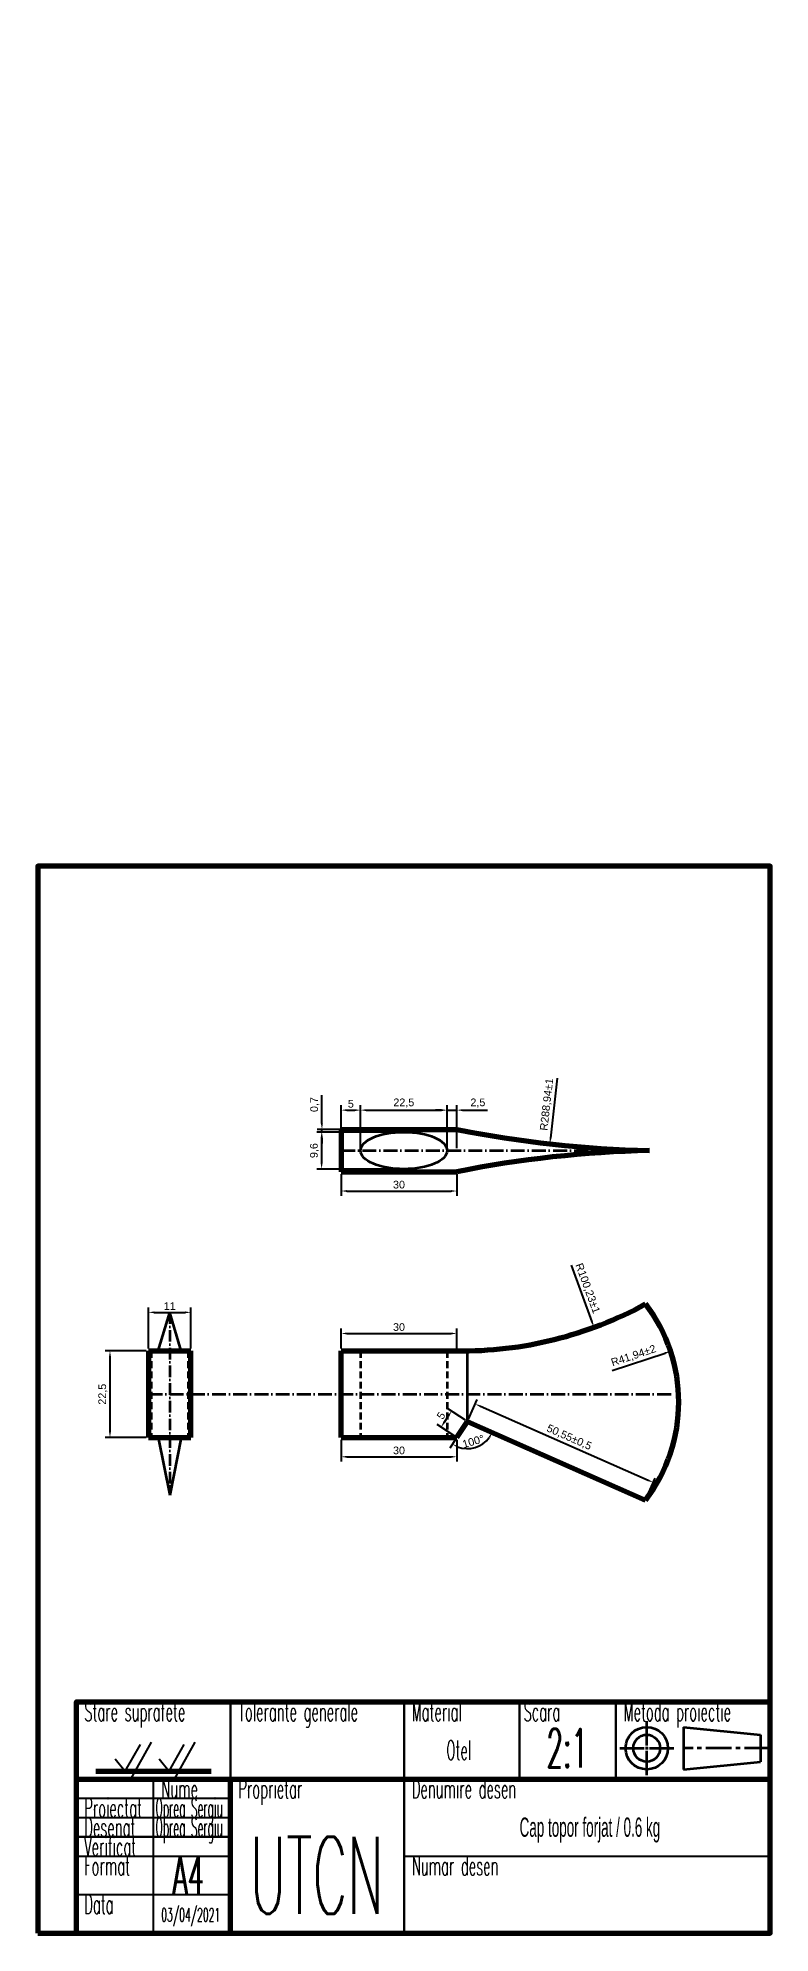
# Model space of a CAD drawing. Header units: millimetres. Extents: x 10 to 200, y 10 to 502.
import ezdxf

# ---------------------------------------------------------------- set-up
doc = ezdxf.new("R2010")
doc.units = ezdxf.units.MM
for name, pattern in [('ACAD_ISO10W100', [18, 12, -3, 0, -3]), ('CENTER2', [28.575, 19.05, -3.175, 3.175, -3.175]), ('DASHEDX2', [38.1, 25.4, -12.7])]:
    doc.linetypes.add(name, pattern=pattern)
doc.styles.get("Standard").update_dxf_attribs({"font": 'arial.ttf'})
doc.styles.add('style1', font='simplex.shx')
doc.dimstyles.new('ISO-25', dxfattribs={"dimtxt": 2.5, "dimasz": 2.5, "dimexe": 1.25, "dimexo": 0.625, "dimtad": 1, "dimtxsty": 'Standard', "dimcen": 2.5, "dimadec": 0, "dimazin": 0, "dimtfac": 1, "dimtmove": 0, "dimatfit": 3, "dimfxl": 1, "dimarcsym": 0})

# ---------------------------------------------------------------- blocks, each defined once
blk = doc.blocks.new('Bifa')
blk.add_line((41.52, 50), (46.89, 59.6))
blk.add_lwpolyline([(43.96, 58.95), (40, 52), (37.53, 55.15)])
blk = doc.blocks.new('*U2')
at = {"color": 0, "linetype": 'CENTER2', "lineweight": 35, "transparency": 16777216}
for p, q in [((0, 0.7), (0, 7)), ((-7, 0), (-0.7, 0)), ((0.7, 0), (7, 0)), ((0, -7), (0, -0.7))]:
    blk.add_line(p, q, dxfattribs=at)
at = {"color": 0, "linetype": 'Continuous', "lineweight": 35, "transparency": 16777216}
for p, q in [((-0.35, 0), (0.35, 0)), ((0, -0.35), (0, 0.35))]:
    blk.add_line(p, q, dxfattribs=at)
blk = doc.blocks.new('*U3')
at = {"color": 0, "linetype": 'CENTER2', "lineweight": 35, "ltscale": 0.35, "transparency": 16777216}
blk.add_line((12.5, 0), (-10, 0), dxfattribs=at)
blk = doc.blocks.new('*D6')
at = {"color": 0, "lineweight": -2, "transparency": 16777216}
for p, q in [((88.7, 161.77), (88.7, 166.92)), ((90.2, 165.67), (117.2, 165.67)), ((118.7, 161.77), (118.7, 166.92))]:
    blk.add_line(p, q, dxfattribs=at)
at = {"color": 0, "lineweight": 35, "transparency": 16777216}
for points in [[(90.2, 165.92), (90.2, 165.42), (88.7, 165.67)], [(117.2, 165.92), (117.2, 165.42), (118.7, 165.67)]]:
    blk.add_solid(points, dxfattribs=at)
at = {"layer": 'Defpoints', "color": 0, "lineweight": 35, "transparency": 16777216}
for p in [(118.7, 165.67), (88.7, 161.15), (118.7, 161.15)]:
    blk.add_point(p, dxfattribs=at)
at = {"color": 0, "lineweight": 25, "transparency": 16777216, "insert": (103.7, 167.32), "char_height": 2, "attachment_point": 5}
blk.add_mtext('30', dxfattribs=at)
blk = doc.blocks.new('*U8')
at = {"color": 0, "linetype": 'ACAD_ISO10W100', "lineweight": 35, "ltscale": 0.3, "transparency": 16777216}
blk.add_line((-65, 0), (71.31, 0), dxfattribs=at)
blk = doc.blocks.new('*U15')
at = {"color": 0, "linetype": 'ACAD_ISO10W100', "lineweight": 35, "ltscale": 0.25, "transparency": 16777216}
blk.add_line((0, 21.25), (0, -26.25), dxfattribs=at)
blk = doc.blocks.new('*U16')
at = {"color": 0, "linetype": 'ACAD_ISO10W100', "lineweight": 35, "ltscale": 0.3, "transparency": 16777216}
blk.add_line((-15, 0), (64.81, 0), dxfattribs=at)
blk = doc.blocks.new('*D19')
at = {"color": 0, "lineweight": -2, "transparency": 16777216}
for p, q in [((88.7, 207.03), (88.7, 201.4)), ((118.7, 207.03), (118.7, 201.4)), ((90.2, 202.65), (117.2, 202.65))]:
    blk.add_line(p, q, dxfattribs=at)
at = {"color": 0, "lineweight": 35, "transparency": 16777216}
for points in [[(90.2, 202.9), (90.2, 202.4), (88.7, 202.65)], [(117.2, 202.9), (117.2, 202.4), (118.7, 202.65)]]:
    blk.add_solid(points, dxfattribs=at)
at = {"layer": 'Defpoints', "color": 0, "lineweight": 35, "transparency": 16777216}
for p in [(88.7, 207.65), (118.7, 207.65), (118.7, 202.65)]:
    blk.add_point(p, dxfattribs=at)
at = {"color": 0, "lineweight": 25, "transparency": 16777216, "insert": (103.7, 204.3), "char_height": 2, "attachment_point": 5}
blk.add_mtext('30', dxfattribs=at)
blk = doc.blocks.new('*D20')
at = {"color": 0, "lineweight": -2, "transparency": 16777216}
for p, q in [((83.7, 220.15), (83.7, 227.54)), ((104.33, 218.65), (82.45, 218.65)), ((104.33, 217.95), (82.45, 217.95)), ((83.7, 217.95), (83.7, 218.65)), ((83.7, 216.45), (83.7, 214.95))]:
    blk.add_line(p, q, dxfattribs=at)
at = {"color": 0, "lineweight": 35, "transparency": 16777216}
for points in [[(83.45, 220.15), (83.95, 220.15), (83.7, 218.65)], [(83.45, 216.45), (83.95, 216.45), (83.7, 217.95)]]:
    blk.add_solid(points, dxfattribs=at)
at = {"layer": 'Defpoints', "color": 0, "lineweight": 35, "transparency": 16777216}
for p in [(83.7, 217.95), (104.95, 218.65), (104.95, 217.95)]:
    blk.add_point(p, dxfattribs=at)
at = {"color": 0, "lineweight": 25, "transparency": 16777216, "insert": (81.87, 225.1), "char_height": 2, "attachment_point": 5, "rotation": 90}
blk.add_mtext('0,7', dxfattribs=at)
blk = doc.blocks.new('*D21')
at = {"color": 0, "lineweight": -2, "transparency": 16777216}
for p, q in [((88.7, 213.78), (88.7, 224.9)), ((90.2, 223.65), (92.2, 223.65)), ((93.7, 213.78), (93.7, 224.9))]:
    blk.add_line(p, q, dxfattribs=at)
at = {"color": 0, "lineweight": 35, "transparency": 16777216}
for points in [[(90.2, 223.9), (90.2, 223.4), (88.7, 223.65)], [(92.2, 223.9), (92.2, 223.4), (93.7, 223.65)]]:
    blk.add_solid(points, dxfattribs=at)
at = {"layer": 'Defpoints', "color": 0, "lineweight": 35, "transparency": 16777216}
for p in [(93.7, 223.65), (88.7, 213.15), (93.7, 213.15)]:
    blk.add_point(p, dxfattribs=at)
at = {"color": 0, "lineweight": 25, "transparency": 16777216, "insert": (91.2, 225.29), "char_height": 2, "attachment_point": 5}
blk.add_mtext('5', dxfattribs=at)
blk = doc.blocks.new('*D22')
at = {"color": 0, "lineweight": -2, "transparency": 16777216}
for p, q in [((114.7, 223.65), (113.2, 223.65)), ((116.2, 213.78), (116.2, 224.9)), ((116.2, 223.65), (118.7, 223.65)), ((118.7, 213.78), (118.7, 224.9)), ((120.2, 223.65), (126.64, 223.65))]:
    blk.add_line(p, q, dxfattribs=at)
at = {"color": 0, "lineweight": 35, "transparency": 16777216}
for points in [[(114.7, 223.9), (114.7, 223.4), (116.2, 223.65)], [(120.2, 223.9), (120.2, 223.4), (118.7, 223.65)]]:
    blk.add_solid(points, dxfattribs=at)
at = {"layer": 'Defpoints', "color": 0, "lineweight": 35, "transparency": 16777216}
for p in [(118.7, 223.65), (116.2, 213.15), (118.7, 213.15)]:
    blk.add_point(p, dxfattribs=at)
at = {"color": 0, "lineweight": 25, "transparency": 16777216, "insert": (124.17, 225.48), "char_height": 2, "attachment_point": 5}
blk.add_mtext('2,5', dxfattribs=at)
blk = doc.blocks.new('*D23')
at = {"color": 0, "lineweight": -2, "transparency": 16777216}
for p, q in [((38.08, 161.15), (27.45, 161.15)), ((28.7, 159.65), (28.7, 140.15)), ((38.08, 138.65), (27.45, 138.65))]:
    blk.add_line(p, q, dxfattribs=at)
at = {"color": 0, "lineweight": 35, "transparency": 16777216}
for points in [[(28.45, 159.65), (28.95, 159.65), (28.7, 161.15)], [(28.45, 140.15), (28.95, 140.15), (28.7, 138.65)]]:
    blk.add_solid(points, dxfattribs=at)
at = {"layer": 'Defpoints', "color": 0, "lineweight": 35, "transparency": 16777216}
for p in [(38.7, 161.15), (28.7, 138.65), (38.7, 138.65)]:
    blk.add_point(p, dxfattribs=at)
at = {"color": 0, "lineweight": 25, "transparency": 16777216, "insert": (26.87, 149.9), "char_height": 2, "attachment_point": 5, "rotation": 90}
blk.add_mtext('22,5', dxfattribs=at)
blk = doc.blocks.new('*D25')
at = {"color": 0, "lineweight": -2, "transparency": 16777216}
for p, q in [((38.7, 161.77), (38.7, 172.4)), ((49.7, 161.77), (49.7, 172.4)), ((40.2, 171.15), (48.2, 171.15))]:
    blk.add_line(p, q, dxfattribs=at)
at = {"color": 0, "lineweight": 35, "transparency": 16777216}
for points in [[(40.2, 171.4), (40.2, 170.9), (38.7, 171.15)], [(48.2, 171.4), (48.2, 170.9), (49.7, 171.15)]]:
    blk.add_solid(points, dxfattribs=at)
at = {"layer": 'Defpoints', "color": 0, "lineweight": 35, "transparency": 16777216}
for p in [(49.7, 171.15), (38.7, 161.15), (49.7, 161.15)]:
    blk.add_point(p, dxfattribs=at)
at = {"color": 0, "lineweight": 25, "transparency": 16777216, "insert": (44.2, 172.78), "char_height": 2, "attachment_point": 5}
blk.add_mtext('11', dxfattribs=at)
blk = doc.blocks.new('*D26')
at = {"color": 0, "lineweight": -2, "transparency": 16777216}
for p, q in [((104.33, 217.95), (82.37, 217.95)), ((83.62, 216.45), (83.62, 209.85)), ((104.33, 208.35), (82.37, 208.35))]:
    blk.add_line(p, q, dxfattribs=at)
at = {"color": 0, "lineweight": 35, "transparency": 16777216}
for points in [[(83.37, 216.45), (83.87, 216.45), (83.62, 217.95)], [(83.37, 209.85), (83.87, 209.85), (83.62, 208.35)]]:
    blk.add_solid(points, dxfattribs=at)
at = {"layer": 'Defpoints', "color": 0, "lineweight": 35, "transparency": 16777216}
for p in [(104.95, 217.95), (83.62, 208.35), (104.95, 208.35)]:
    blk.add_point(p, dxfattribs=at)
at = {"color": 0, "lineweight": 25, "transparency": 16777216, "insert": (81.79, 213.15), "char_height": 2, "attachment_point": 5, "rotation": 90}
blk.add_mtext('9,6', dxfattribs=at)
blk = doc.blocks.new('*D27')
at = {"color": 0, "lineweight": -2, "transparency": 16777216}
for p, q in [((93.7, 213.78), (93.7, 224.9)), ((95.2, 223.65), (114.7, 223.65)), ((116.2, 213.78), (116.2, 224.9))]:
    blk.add_line(p, q, dxfattribs=at)
at = {"color": 0, "lineweight": 35, "transparency": 16777216}
for points in [[(95.2, 223.9), (95.2, 223.4), (93.7, 223.65)], [(114.7, 223.9), (114.7, 223.4), (116.2, 223.65)]]:
    blk.add_solid(points, dxfattribs=at)
at = {"layer": 'Defpoints', "color": 0, "lineweight": 35, "transparency": 16777216}
for p in [(116.2, 223.65), (93.7, 213.15), (116.2, 213.15)]:
    blk.add_point(p, dxfattribs=at)
at = {"color": 0, "lineweight": 25, "transparency": 16777216, "insert": (104.95, 225.48), "char_height": 2, "attachment_point": 5}
blk.add_mtext('22,5', dxfattribs=at)
blk = doc.blocks.new('*D32')
at = {"color": 0, "lineweight": -2, "transparency": 16777216}
blk.add_line((118.36, 138.13), (116.89, 135.9), dxfattribs=at)
blk.add_arc((121.45, 142.82), 7.04, 248.8246, 323.9658, dxfattribs=at)
at = {"color": 0, "lineweight": 35, "transparency": 16777216}
for points in [[(126.93, 138.81), (127.36, 138.56), (127.89, 139.98)], [(118.8, 136.04), (119.02, 136.48), (117.58, 136.95)]]:
    blk.add_solid(points, dxfattribs=at)
at = {"layer": 'Defpoints', "color": 0, "lineweight": 35, "transparency": 16777216}
for p in [(121.45, 142.82), (121.45, 142.82), (118.7, 138.65), (121.43, 135.78), (167.7, 122.42)]:
    blk.add_point(p, dxfattribs=at)
at = {"color": 0, "lineweight": 25, "transparency": 16777216, "insert": (122.98, 137.65), "char_height": 2, "attachment_point": 5, "rotation": 16.3952}
blk.add_mtext('100°', dxfattribs=at)
blk = doc.blocks.new('*D33')
at = {"color": 0, "lineweight": -2, "transparency": 16777216}
for p, q in [((88.7, 138.02), (88.7, 132.4)), ((118.7, 138.02), (118.7, 132.4)), ((90.2, 133.65), (117.2, 133.65))]:
    blk.add_line(p, q, dxfattribs=at)
at = {"color": 0, "lineweight": 35, "transparency": 16777216}
for points in [[(90.2, 133.9), (90.2, 133.4), (88.7, 133.65)], [(117.2, 133.9), (117.2, 133.4), (118.7, 133.65)]]:
    blk.add_solid(points, dxfattribs=at)
at = {"layer": 'Defpoints', "color": 0, "lineweight": 35, "transparency": 16777216}
for p in [(88.7, 138.65), (118.7, 138.65), (118.7, 133.65)]:
    blk.add_point(p, dxfattribs=at)
at = {"color": 0, "lineweight": 25, "transparency": 16777216, "insert": (103.7, 135.3), "char_height": 2, "attachment_point": 5}
blk.add_mtext('30', dxfattribs=at)
blk = doc.blocks.new('*D34')
at = {"color": 0, "lineweight": -2, "transparency": 16777216}
for p, q in [((115.44, 142.6), (116.54, 144.27)), ((120.93, 143.17), (116.32, 146.21)), ((118.18, 138.99), (113.57, 142.03))]:
    blk.add_line(p, q, dxfattribs=at)
at = {"color": 0, "lineweight": 35, "transparency": 16777216}
for points in [[(115.23, 142.74), (115.65, 142.46), (114.61, 141.35)], [(116.33, 144.41), (116.75, 144.13), (117.36, 145.52)]]:
    blk.add_solid(points, dxfattribs=at)
at = {"layer": 'Defpoints', "color": 0, "lineweight": 35, "transparency": 16777216}
for p in [(117.36, 145.52), (121.45, 142.82), (118.7, 138.65)]:
    blk.add_point(p, dxfattribs=at)
at = {"color": 0, "lineweight": 25, "transparency": 16777216, "insert": (114.62, 144.34), "char_height": 2, "attachment_point": 5, "rotation": 56.5924}
blk.add_mtext('5', dxfattribs=at)
blk = doc.blocks.new('*D35')
at = {"color": 0, "lineweight": -2, "transparency": 16777216}
for p, q in [((121.71, 143.4), (123.96, 148.51)), ((124.83, 146.76), (168.33, 127.58)), ((167.95, 123), (170.21, 128.11))]:
    blk.add_line(p, q, dxfattribs=at)
at = {"color": 0, "lineweight": 35, "transparency": 16777216}
for points in [[(124.93, 146.99), (124.73, 146.54), (123.46, 147.37)], [(168.44, 127.8), (168.23, 127.35), (169.71, 126.97)]]:
    blk.add_solid(points, dxfattribs=at)
at = {"layer": 'Defpoints', "color": 0, "lineweight": 35, "transparency": 16777216}
for p in [(121.45, 142.82), (169.71, 126.97), (167.7, 122.42)]:
    blk.add_point(p, dxfattribs=at)
at = {"color": 0, "lineweight": 25, "transparency": 16777216, "insert": (147.83, 138.62), "char_height": 2, "attachment_point": 5, "rotation": 336.1979}
blk.add_mtext('50,55±0,5', dxfattribs=at)
blk = doc.blocks.new('*D36')
at = {"color": 0, "lineweight": -2, "transparency": 16777216}
blk.add_line((148.39, 183.38), (153.78, 168.67), dxfattribs=at)
at = {"color": 0, "lineweight": 35, "transparency": 16777216}
blk.add_solid([(154.02, 168.76), (153.55, 168.59), (154.3, 167.26)], dxfattribs=at)
at = {"layer": 'Defpoints', "color": 0, "lineweight": 35, "transparency": 16777216}
for p in [(119.81, 261.37), (154.3, 167.26)]:
    blk.add_point(p, dxfattribs=at)
at = {"color": 0, "lineweight": 25, "transparency": 16777216, "insert": (152.55, 177.36), "char_height": 2, "attachment_point": 5, "rotation": 290.1257}
blk.add_mtext('R100,23±1', dxfattribs=at)
blk = doc.blocks.new('*D37')
at = {"color": 0, "lineweight": -2, "transparency": 16777216}
blk.add_line((159.01, 156.03), (172.76, 160.58), dxfattribs=at)
at = {"color": 0, "lineweight": 35, "transparency": 16777216}
blk.add_solid([(172.68, 160.82), (172.84, 160.34), (174.18, 161.05)], dxfattribs=at)
at = {"layer": 'Defpoints', "color": 0, "lineweight": 35, "transparency": 16777216}
for p in [(174.18, 161.05), (134.37, 147.87)]:
    blk.add_point(p, dxfattribs=at)
at = {"color": 0, "lineweight": 25, "transparency": 16777216, "insert": (164.6, 159.8), "char_height": 2, "attachment_point": 5, "rotation": 18.3127}
blk.add_mtext('R41,94±2', dxfattribs=at)
blk = doc.blocks.new('*D38')
at = {"color": 0, "lineweight": -2, "transparency": 16777216}
blk.add_line((144.77, 231.95), (143.01, 216.38), dxfattribs=at)
at = {"color": 0, "lineweight": 35, "transparency": 16777216}
blk.add_solid([(142.77, 216.41), (143.26, 216.35), (142.85, 214.89)], dxfattribs=at)
at = {"layer": 'Defpoints', "color": 0, "lineweight": 35, "transparency": 16777216}
for p in [(175.17, 502.02), (142.85, 214.89)]:
    blk.add_point(p, dxfattribs=at)
at = {"color": 0, "lineweight": 25, "transparency": 16777216, "insert": (142.16, 225.12), "char_height": 2, "attachment_point": 5, "rotation": 83.5763}
blk.add_mtext('R288,94±1', dxfattribs=at)

msp = doc.modelspace()

# ---------------------------------------------------------------- linework, layer by layer
at = {"lineweight": 70}
for p, q in [((88.7, 218.65), (88.7, 207.65)), ((88.7, 218.65), (118.7, 218.65)), ((88.7, 207.65), (118.7, 207.65)), ((38.7, 161.15), (38.7, 138.65)), ((38.7, 161.15), (49.7, 161.15)), ((49.7, 138.65), (49.7, 161.15)), ((88.7, 138.65), (88.7, 161.15)), ((88.7, 161.15), (118.7, 161.15)), ((118.7, 138.65), (121.453, 142.824)), ((121.453, 142.824), (167.702, 122.424)), ((38.7, 138.65), (49.7, 138.65)), ((88.7, 138.65), (118.7, 138.65)), ((20, 50), (200, 50)), ((25, 52), (55, 52)), ((60, 10), (60, 50))]:
    msp.add_line(p, q, dxfattribs=at)
at = {"lineweight": 35}
for p, q in [((41.2, 161.15), (44.2, 171.15)), ((47.2, 161.15), (44.2, 171.15)), ((121.453, 142.824), (121.453, 161.157)), ((41.2, 138.65), (44.2, 123.65)), ((47.2, 138.65), (44.2, 123.65)), ((197.5, 61.5), (197.5, 54.5))]:
    msp.add_line(p, q, dxfattribs=at)
at = {"linetype": 'DASHEDX2', "lineweight": 35, "ltscale": 0.07}
for p, q in [((39.4, 161.15), (39.4, 138.65)), ((49, 161.15), (49, 138.65)), ((93.7, 161.15), (93.7, 138.65)), ((116.2, 161.15), (116.2, 138.65))]:
    msp.add_line(p, q, dxfattribs=at)
at = {"lineweight": 30}
for p, q in [((60, 50), (60, 70)), ((105, 10), (105, 70)), ((135, 50), (135, 70)), ((160, 50), (160, 70)), ((20, 35), (60, 35))]:
    msp.add_line(p, q, dxfattribs=at)
for p, q in [((40, 10), (40, 50)), ((20, 45), (60, 45)), ((20, 40), (60, 40)), ((20, 30), (60, 30)), ((105, 30), (200, 30)), ((20, 20), (60, 20))]:
    msp.add_line(p, q)
at = {"lineweight": 70}
msp.add_lwpolyline([(10, 10), (200, 10), (200, 287), (10, 287)], close=True, dxfattribs=at)
msp.add_lwpolyline([(20, 10), (20, 70), (200, 70)], dxfattribs=at)
at = {"lineweight": 35}
for points in [[(177.5, 63.5), (177.5, 52.5)], [(177.5, 63.5), (197.5, 61.5)], [(177.5, 52.5), (197.5, 54.5)]]:
    msp.add_lwpolyline(points, dxfattribs=at)
for radius in [5.5, 3.5]:
    msp.add_circle((168, 58), radius, dxfattribs=at)
at = {"lineweight": 70}
for centre, radius, start, end in [((175.173, 502.017), 288.94, 258.72907, 268.71633), ((175.173, -75.721), 288.943, 91.28372, 101.27087), ((119.813, 261.374), 100.23, 269.36368, 298.54092), ((134.372, 147.874), 41.936, 322.63541, 37.36459)]:
    msp.add_arc(centre, radius, start, end, dxfattribs=at)
at = {"lineweight": 35}
msp.add_ellipse((104.95, 213.15), major_axis=(-11.25, 0), ratio=0.4266667, dxfattribs=at)

# ---------------------------------------------------------------- block references
at = {"linetype": 'ACAD_ISO10W100', "lineweight": 35, "ltscale": 0.3}
for name, p in [('*U16', (103.7, 213.15)), ('*U8', (103.7, 149.9))]:
    msp.add_blockref(name, p, dxfattribs=at)
at = {"linetype": 'ACAD_ISO10W100', "lineweight": 35, "ltscale": 0.25}
msp.add_blockref('*U15', (44.2, 149.9), dxfattribs=at)
at = {"linetype": 'CENTER2', "lineweight": 35}
msp.add_blockref('*U2', (168, 58), dxfattribs=at)
for p in [(-7.446, 0), (3.931, 0)]:
    msp.add_blockref('Bifa', p)
at = {"linetype": 'CENTER2', "lineweight": 35, "ltscale": 0.35}
msp.add_blockref('*U3', (187.5, 58), dxfattribs=at)

# ---------------------------------------------------------------- texts
at = {"lineweight": 35, "style": 'style1'}
for s, height, width, p in [('Stare suprafete', 5, 0.5, (22, 65)), ('Tolerante generale', 5, 0.5, (62, 65)), ('Material', 5, 0.5, (107, 65)), ('Scara', 5, 0.5, (136, 65)), ('Metoda proiectie', 5, 0.5, (162, 65)), ('2:1', 10, 0.5, (142, 53)), ('Nume', 5, 0.5, (42, 45)), ('Proprietar', 5, 0.5, (62, 45)), ('Denumire desen', 5, 0.5, (107, 45)), ('Proiectat', 5, 0.5, (22, 40)), ('Oprea Sergiu', 5, 0.4, (40.5, 40)), ('Desenat', 5, 0.5, (22, 35)), ('Oprea Sergiu', 5, 0.4, (40.5, 35)), ('Verificat', 5, 0.5, (22, 30)), ('UTCN', 20, 0.5, (65, 15)), ('Format', 5, 0.5, (22, 25)), ('A4', 10, 0.5, (45, 20)), ('Numar desen', 5, 0.5, (107, 25)), ('Data', 5, 0.5, (22, 15)), ('03/04/2021', 3.5, 0.5, (42, 13))]:
    msp.add_text(s, height=height, dxfattribs=dict(at, width=width)).set_placement(p)
at = {"style": 'style1', "width": 0.5}
msp.add_text('Otel', height=5, dxfattribs=at).set_placement((116, 55))
at = {"width": 0.5}
msp.add_text('Cap topor forjat / 0.6 kg', height=5, dxfattribs=at).set_placement((135, 35))

# ---------------------------------------------------------------- dimensions: what is measured, and where the dimension line sits
at = {"lineweight": 25}
for center, mpoint, override, picture, middle in [((175.173, 502.017), (142.846, 214.892), {"dimtxt": 2, "dimasz": 1.5, "dimgap": 0.625, "dimtol": 1, "dimlim": 0, "dimtp": 1, "dimtm": 1}, '*D38', (143.974, 224.912)), ((119.813, 261.374), (154.3, 167.264), {"dimtxt": 2, "dimasz": 1.5, "dimgap": 0.625, "dimtol": 1, "dimlim": 0, "dimtp": 1, "dimtm": 1}, '*D36', (150.831, 176.732)), ((134.372, 147.874), (174.184, 161.05), {"dimtxt": 2, "dimasz": 1.5, "dimgap": 0.625, "dimtol": 1, "dimlim": 0, "dimtp": 2, "dimtm": 2}, '*D37', (165.174, 158.069))]:
    dim = msp.add_radius_dim(center=center, mpoint=mpoint, dimstyle='ISO-25', override=override, dxfattribs=at)
    dim.commit()
    dim.dimension.update_dxf_attribs({"geometry": picture, "text_midpoint": middle, "dimtype": 164})
for base, p1, p2, angle, override, picture, middle in [((83.7, 217.95), (104.95, 218.65), (104.95, 217.95), 270, {"dimtxt": 2, "dimasz": 1.5}, '*D20', (83.7, 225.096)), ((93.7, 223.65), (88.7, 213.15), (93.7, 213.15), 0, {"dimtxt": 2, "dimasz": 1.5}, '*D21', (91.2, 223.65)), ((28.7, 138.65), (38.7, 161.15), (38.7, 138.65), 270, {"dimtxt": 2, "dimasz": 1.5}, '*D23', (28.7, 149.9)), ((169.707, 126.97), (121.453, 142.824), (167.702, 122.424), 336.19791, {"dimtxt": 2, "dimasz": 1.5, "dimgap": 0.625, "dimtol": 1, "dimlim": 0, "dimtp": 0.5, "dimtm": 0.5}, '*D35', (147.091, 136.946)), ((117.365, 145.52), (118.7, 138.65), (121.453, 142.824), 56.59245, {"dimtxt": 2, "dimasz": 1.5}, '*D34', (115.988, 143.433)), ((118.7, 133.65), (88.7, 138.65), (118.7, 138.65), 0, {"dimtxt": 2, "dimasz": 1.5}, '*D33', (103.7, 133.65))]:
    dim = msp.add_linear_dim(base=base, p1=p1, p2=p2, angle=angle, dimstyle='ISO-25', override=override, dxfattribs=at)
    dim.commit()
    dim.dimension.update_dxf_attribs({"geometry": picture, "text_midpoint": middle, "dimtype": 161})
for p1, p2, distance, override, picture, middle in [((93.7, 213.15), (116.2, 213.15), 10.5, {"dimscale": 1, "dimtxt": 2, "dimasz": 1.5}, '*D27', (104.95, 225.477)), ((116.2, 213.15), (118.7, 213.15), 10.5, {"dimtxt": 2, "dimasz": 1.5}, '*D22', (124.17, 225.477)), ((104.95, 217.95), (104.95, 208.35), -21.333, {"dimscale": 1, "dimtxt": 2, "dimasz": 1.5}, '*D26', (81.79, 213.15)), ((38.7, 161.15), (49.7, 161.15), 10, {"dimscale": 1, "dimtxt": 2, "dimasz": 1.5}, '*D25', (44.2, 172.779))]:
    dim = msp.add_aligned_dim(p1=p1, p2=p2, distance=distance, dimstyle='ISO-25', override=override, dxfattribs=at)
    dim.commit()
    dim.dimension.update_dxf_attribs({"geometry": picture, "text_midpoint": middle})
dim = msp.add_linear_dim(base=(118.7, 202.65), p1=(88.7, 207.65), p2=(118.7, 207.65), dimstyle='ISO-25', override={"dimtxt": 2, "dimasz": 1.5}, dxfattribs=at)
dim.commit()
dim.dimension.update_dxf_attribs({"geometry": '*D19', "text_midpoint": (103.7, 202.65), "dimtype": 160})
dim = msp.add_linear_dim(base=(118.7, 165.671), p1=(88.7, 161.15), p2=(118.7, 161.15), dimstyle='ISO-25', override={"dimscale": 1, "dimtxt": 2, "dimasz": 1.5}, dxfattribs=at)
dim.commit()
dim.dimension.update_dxf_attribs({"geometry": '*D6', "text_midpoint": (103.7, 167.318)})
dim = msp.add_angular_dim_2l(base=(121.428, 135.785), line1=((121.453, 142.824), (167.702, 122.424)), line2=((118.7, 138.65), (121.453, 142.824)), dimstyle='ISO-25', override={"dimscale": 1, "dimtxt": 2, "dimasz": 1.5, "dimgap": 0.625, "dimtol": 0, "dimlim": 0, "dimtp": 2, "dimtm": 2}, dxfattribs=at)
dim.commit()
dim.dimension.update_dxf_attribs({"geometry": '*D32', "text_midpoint": (122.975, 137.65)})

doc.saveas('drawing.dxf')
